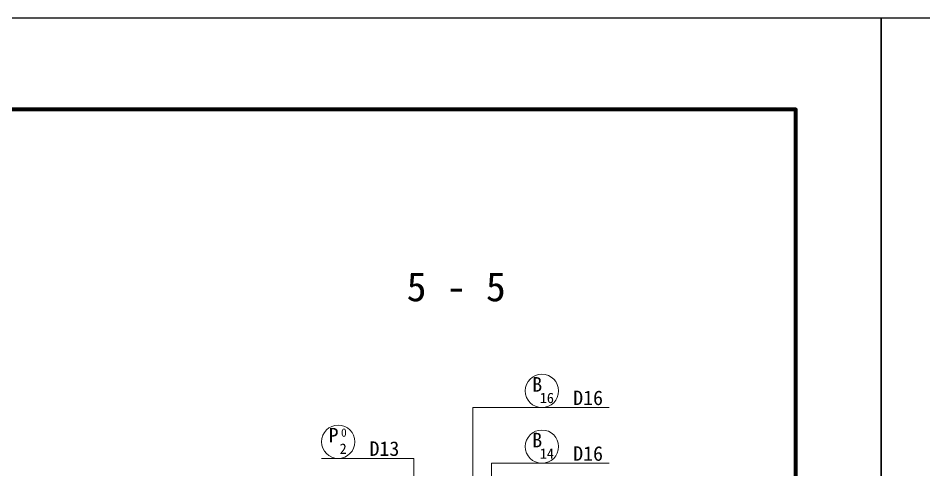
# Model space of a CAD drawing. Header units: millimetres. Extents: x 169470 to 758170, y -17820 to 11880.
# Drawn here: x 495499 to 506382, y 6448 to 11880 of the extents above; entities that cross this region are included whole.
import ezdxf
from ezdxf.enums import TextEntityAlignment as Align

# ---------------------------------------------------------------- set-up
doc = ezdxf.new("R2010")
doc.units = ezdxf.units.MM
doc.header["$LTSCALE"] = 50
doc.layers.get('Defpoints').update_dxf_attribs({"color": 151})
for name, color, linetype, lineweight in [('D-STR-HTXT', 7, 'Continuous', 13), ('D-STR-TXT', 7, 'Continuous', 13), ('D-TTL', 2, 'Continuous', 140)]:
    doc.layers.add(name, color=color, linetype=linetype, lineweight=lineweight)
doc.styles.add('YOKO_GOTHIC', font='MS Gothic.ttf')
doc.dimstyles.new('S50', dxfattribs={"dimscale": 50, "dimtxt": 3.5, "dimasz": 2, "dimexe": 1, "dimexo": 1, "dimgap": 1, "dimtad": 1, "dimdec": 0, "dimzin": 1, "dimdsep": 46, "dimtxsty": 'YOKO_GOTHIC', "dimblk": 'OPEN', "dimcen": 0, "dimclrd": 256, "dimclre": 256, "dimclrt": 256, "dimaunit": 1, "dimadec": 3, "dimazin": 0, "dimtfac": 1, "dimtdec": 0, "dimtix": 1, "dimtmove": 2, "dimatfit": 3, "dimldrblk": 'OPEN', "dimfxl": 1, "dimlwd": -1, "dimlwe": -1, "dimarcsym": 0})

# ---------------------------------------------------------------- blocks, each defined once
blk = doc.blocks.new('_Open')
at = {"color": 0, "linetype": 'ByBlock', "lineweight": -2}
for p, q in [((-1, 0.17), (0, 0)), ((-1, -0.17), (0, 0)), ((0, 0), (-1, 0))]:
    blk.add_line(p, q, dxfattribs=at)

msp = doc.modelspace()

# ---------------------------------------------------------------- linework, layer by layer
at = {"layer": 'D-STR-HTXT', "color": 4}
for centre in [(501792.7, 7396.91), (501792.7, 6727.35)]:
    msp.add_circle(centre, 200, dxfattribs=at)
at = {"layer": 'D-STR-HTXT'}
msp.add_circle((499345.29, 6786.33), 200, dxfattribs=at)
at = {"layer": 'D-TTL'}
msp.add_lwpolyline([(464844.53, 10780), (464844.53, -16720), (504844.53, -16720), (504844.53, 10780)], close=True, dxfattribs=at)
at = {"layer": 'Defpoints', "color": 1}
for points in [[(463819.53, 11880), (463819.53, -17820), (505869.53, -17820), (505869.53, 11880)], [(505869.53, 11880), (505869.53, -17820), (547919.53, -17820), (547919.53, 11880)]]:
    msp.add_lwpolyline(points, close=True, dxfattribs=at)

# ---------------------------------------------------------------- texts
at = {"layer": 'D-STR-TXT', "style": 'YOKO_GOTHIC'}
for s, height, p in [('5 - 5', 350, (500762.86, 8475.37)), ('P', 175, (499289.02, 6778.01)), ('0', 100, (499413.41, 6846.52)), ('2', 125, (499404.68, 6640.21))]:
    msp.add_text(s, height=height, dxfattribs=at).set_placement(p, align=Align.CENTER)
at = {"layer": 'D-STR-TXT', "color": 4, "style": 'YOKO_GOTHIC'}
for s, height, p in [('B', 175, (501736.42, 7388.59)), ('16', 125, (501852.08, 7250.79)), ('B', 175, (501736.42, 6719.03)), ('14', 125, (501852.08, 6581.23))]:
    msp.add_text(s, height=height, dxfattribs=at).set_placement(p, align=Align.CENTER)
for p in [(502169.22, 7226.91), (502169.22, 6557.35)]:
    msp.add_text('D16', height=175, dxfattribs=at).set_placement(p)
at = {"layer": 'D-STR-TXT', "style": 'YOKO_GOTHIC'}
msp.add_text('D13', height=175, dxfattribs=at).set_placement((499721.81, 6616.33))

# ---------------------------------------------------------------- leaders
at = {"layer": 'D-STR-HTXT'}
for points in [[(500962.45, 4938.03), (500962.45, 7196.91), (502599.26, 7196.91)], [(500251.78, 5158.03), (500251.78, 6586.33), (499145.29, 6586.33)], [(501188.89, 5138.03), (501188.89, 6527.35), (502599.26, 6527.35)]]:
    msp.add_leader(points, dimstyle='S50', dxfattribs=at)

doc.saveas('drawing.dxf')
